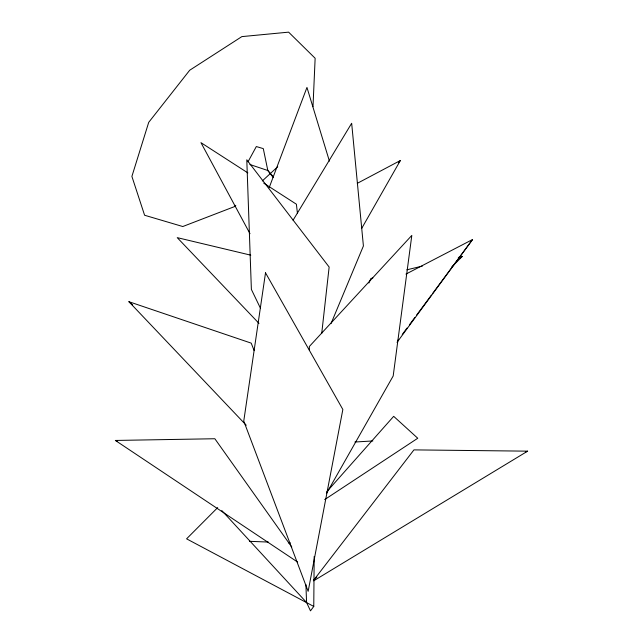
<?xml version="1.0" encoding="UTF-8"?>
<svg xmlns="http://www.w3.org/2000/svg" width="643" height="643" viewBox="0 0 643 643"><rect width="100%" height="100%" fill="white"/><g stroke="black" fill="none" stroke-linecap="round" stroke-linejoin="round"><path stroke-width="0.96" d="M221.795 510.558L306.582 602.507L310.489 610.85L313.768 606.437L314.178 556.484M312.996 106.674L315.142 58.272L288.619 32.15L241.856 36.611L189.701 70.24L148.71 122.355L131.895 176.407L144.595 215.244L182.781 226.529L234.333 206.676L235.804 205.326M321.701 333.588L329.144 267.038L246.783 159.786L251.381 289.414L260.544 308.407M269.136 187.756L306.96 87.424L329.425 161.152M331.049 323.542L363.408 245.972L351.665 123.271L293.063 220.236M368.881 283.024L370.915 278.459L372.86 277.993M247.989 161.851L256.324 146.556L263.292 148.613L267.826 170.508L273.243 177.54M326.403 493.615L393.186 375.986L411.817 235.41L309.331 346.505L309.412 350.515M361.615 228.546L400.348 160.525L357.299 183.335M397.036 342.349L472.549 239.534L405.95 274.087M397.47 340.935L398.66 339.327M402.237 334.497L407.003 328.059M409.39 324.844L414.751 317.594M416.543 315.183L431.437 295.065M432.626 293.457L472.549 239.534M313.382 580.573L413.939 449.883L527.622 451.161L313.631 580.846M326.853 491.662L393.677 416.334L417.757 438.253L324.691 499.587M398.355 162.759L400.348 160.525M314.138 579.898L316.87 576.972M451.587 267.183L462.196 256.493L458.314 257.433M217.696 507.584L186.583 538.834L313.768 606.437M262.28 180.956L277.728 166.738M459.721 258.197L462.196 256.493M525.757 451.892L527.622 451.161M406.842 269.819L422.387 266.073M354.904 442.022L372.86 440.945M297.661 562.111L115.378 440.447L214.842 438.743L291.777 547.048M249.452 541.318L268.404 542.065M288.369 542.861L290.363 542.933M250.778 255.175L177.227 237.637L258.984 323.373M249.894 164.504L267.826 170.508L273.042 176.471M246.253 425.264L128.913 301.704L251.196 343.129L254.146 350.572M115.378 440.447L117.243 441.186M247.844 172.895L200.962 142.666L249.99 233.69M263.751 183.159L296.399 204.217L297.412 213.195M128.913 301.704L132.659 305.007M305.899 584.495L306.582 602.507M265.519 272.825L243.761 421.052L308.142 591.359L342.848 409.495L265.519 272.825"/></g></svg>
